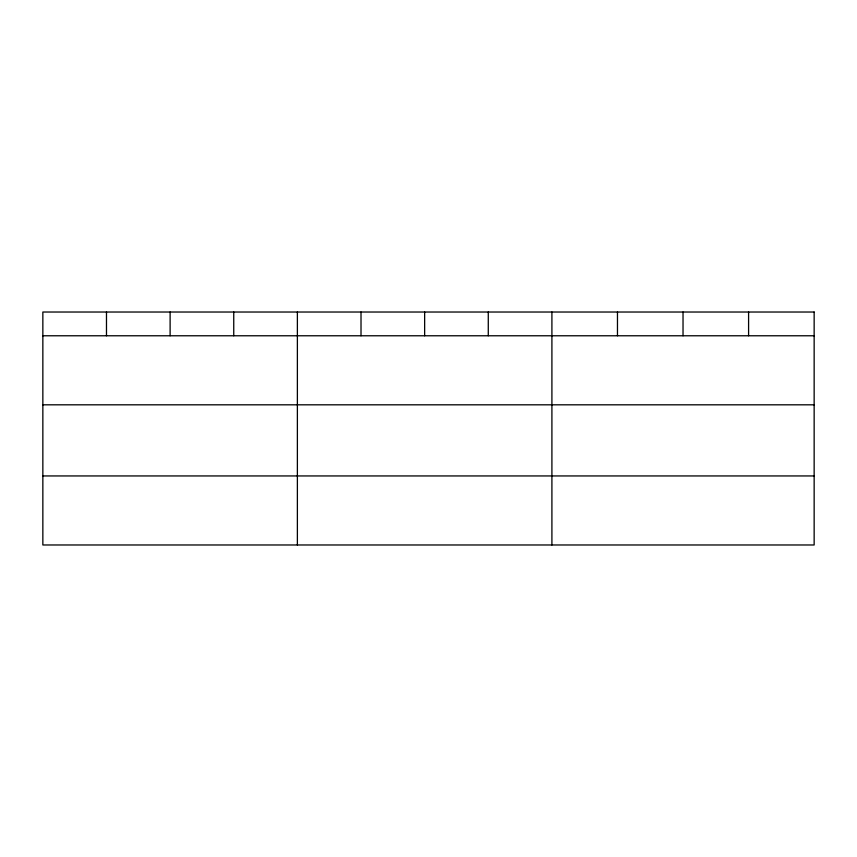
<?xml version="1.0" encoding="UTF-8"?>
<svg xmlns="http://www.w3.org/2000/svg" width="857" height="857" viewBox="0 0 857 857"><rect width="100%" height="100%" fill="white"/><g stroke="black" fill="none" stroke-linecap="round" stroke-linejoin="round"><path stroke-width="1.29" d="M42.85 335.773L814.15 335.773M42.85 404.815L814.15 404.815M42.85 475.946L814.15 475.946M748.589 312.023L748.589 335.773M683.029 312.023L683.029 335.773M617.468 312.023L617.468 335.773M551.908 312.023L551.908 544.977M488.276 312.023L488.276 335.773M424.644 312.023L424.644 335.773M361.011 312.023L361.011 335.773M297.379 312.023L297.379 544.977M233.747 312.023L233.747 335.773M170.115 312.023L170.115 335.773M106.482 312.023L106.482 335.773M814.15 312.023L42.85 312.023L42.85 544.977L814.15 544.977L814.15 312.023"/></g></svg>
